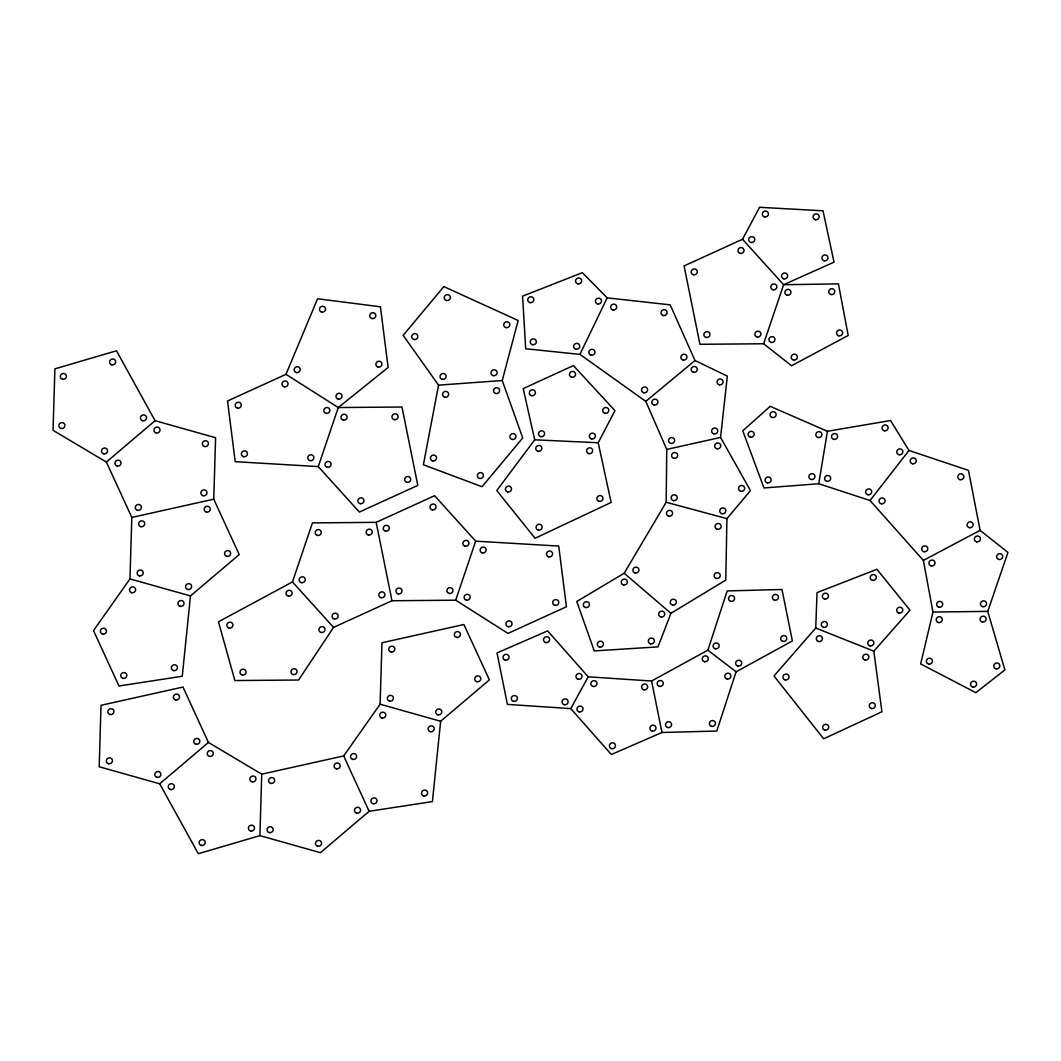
<?xml version="1.0" encoding="UTF-8"?>
<svg xmlns="http://www.w3.org/2000/svg" width="1061" height="1061" viewBox="0 0 1061 1061"><rect width="100%" height="100%" fill="white"/><g stroke="black" fill="none" stroke-linecap="round" stroke-linejoin="round"><path stroke-width="1.5" d="M666.189 502.251L666.759 449.413L645.804 401.376L579.943 354.387L525.699 348.764L522.582 296.152L582.37 272.677L607.171 297.862L670.181 304.852L694.982 360.528L727.329 376.125L720.565 437.437L750.459 490.593L726.931 518.63L725.79 580.075L670.91 613.311L657.979 646.892L594.266 650.91L576.773 601.494L624.173 573.258L666.189 502.251L726.931 518.63M129.959 578.895L131.816 517.436L106.352 462.052L53.05 430.315L54.907 368.857L116.485 350.793L155.078 420.686L215.608 437.729L213.752 499.187L239.216 554.571L190.489 595.937L182.253 676.255L118.978 685.99L93.514 630.605L129.959 578.895L190.489 595.937M259.892 835.63L261.735 774.172L208.433 742.435L182.969 687.051L101.034 705.3L99.177 766.758L159.707 783.8L198.301 853.707L259.892 835.63L320.409 852.673L369.135 811.307L432.411 801.585L440.647 721.268L489.373 679.902L463.909 624.518L381.973 642.754L380.117 704.212L343.684 755.936L261.735 774.172M815.723 628.019L817.05 592.608L876.903 569.293L910.006 610.181L873.826 651.162L881.93 711.785L823.654 738.801L774 675.976L815.723 628.019L873.826 651.162M818.747 483.736L827.421 431.283L890.564 420.527L908.985 450.474L968.468 470.394L980.099 530.354L1007.95 552.41L987.751 611.388L1004.873 669.929L975.855 692.674L920.656 663.961L932.964 612.051L923.362 560.407L870.033 500.5L818.747 483.736L763.986 487.967L742.766 430.819L770.206 406.31L827.421 431.283M438.551 385.143L423.392 464.771L482.039 486.707L522.728 437.954L502.251 380.528L518.166 320.488L443.843 286.603L403.153 335.356L438.551 385.143L502.251 380.528M707.873 650.168L727.183 590.937L781.984 589.492L792.381 640.963L736.082 671.812L716.785 731.042L661.984 732.488L611.335 754.517L570.791 708.602L507.41 704.398L497.012 652.926L547.648 630.897L588.192 676.812L651.573 681.016L707.873 650.168L736.082 671.812M318.273 466.588L338.26 407.543L388.127 367.477L380.422 306.788L317.584 298.764L285.966 374.334L227.531 400.992L235.224 461.681L318.273 466.588L359.374 512.052L417.809 485.394L401.973 407.013L338.26 407.543L285.966 374.334M292.451 581.932L312.438 522.887L376.151 522.357L434.586 495.699L475.673 541.15L558.723 546.07L566.428 606.746L507.994 633.404L455.7 600.194L391.986 600.738L333.552 627.396L298.592 680.021L234.879 680.552L218.46 621.812L292.451 581.932L333.552 627.396M455.7 600.194L475.673 541.15M763.641 343.764L783.615 284.719L834.026 262.147L823.018 210.807L759.57 207.293L742.528 239.269L684.093 265.926L699.928 344.295L763.641 343.764L791.572 365.727L848.203 335.475L838.415 283.871L783.615 284.719L742.528 239.269M579.943 354.387L607.171 297.862M598.205 442.755L614.956 410.66L573.404 365.581L523.206 388.591L534.704 439.811L496.787 490.567L535.062 538.285L611.123 502.437L598.205 442.755L534.704 439.811M570.791 708.602L588.192 676.812M870.033 500.5L908.985 450.474M106.352 462.052L155.078 420.686M159.707 783.8L208.433 742.435M645.804 401.376L694.982 360.528M923.362 560.407L980.099 530.354M131.816 517.436L213.752 499.187M666.759 449.413L720.565 437.437M932.964 612.051L987.751 611.388M380.117 704.212L440.647 721.268M624.173 573.258L670.91 613.311M343.684 755.936L369.135 811.307M651.573 681.016L661.984 732.488M376.151 522.357L391.986 600.738M824.238 260.781A3.077 2.931 -23 0 0 827.859 256.934A3.077 2.931 -23 0 0 822.699 255.953A3.077 2.931 -23 0 0 824.238 260.781M815.432 219.72A3.077 2.931 -23 0 0 819.052 215.86A3.077 2.931 -23 0 0 813.893 214.879A3.077 2.931 -23 0 0 815.432 219.72M764.663 216.908A3.077 2.931 -23 0 0 768.297 213.049A3.077 2.931 -23 0 0 763.138 212.067A3.077 2.931 -23 0 0 764.663 216.908M751.029 242.478A3.077 2.931 -23 0 0 754.663 238.619A3.077 2.931 -23 0 0 749.504 237.651A3.077 2.931 -23 0 0 751.029 242.478M783.907 278.844A3.077 2.931 -23 0 0 787.527 274.985A3.077 2.931 -23 0 0 782.368 274.003A3.077 2.931 -23 0 0 783.907 278.844M773.151 289.786A3.077 2.931 -23 0 0 776.771 285.939A3.077 2.931 -23 0 0 771.612 284.958A3.077 2.931 -23 0 0 773.151 289.786M740.273 253.42A3.077 2.931 -23 0 0 743.894 249.574A3.077 2.931 -23 0 0 738.735 248.592A3.077 2.931 -23 0 0 740.273 253.42M693.523 274.759A3.077 2.931 -23 0 0 697.157 270.9A3.077 2.931 -23 0 0 691.997 269.918A3.077 2.931 -23 0 0 693.523 274.759M706.188 337.451A3.077 2.931 -23 0 0 709.822 333.605A3.077 2.931 -23 0 0 704.663 332.623A3.077 2.931 -23 0 0 706.188 337.451M757.169 337.027A3.077 2.931 -23 0 0 760.79 333.167A3.077 2.931 -23 0 0 755.631 332.199A3.077 2.931 -23 0 0 757.169 337.027M793.575 360.011A3.077 2.931 -23 0 0 797.209 356.164A3.077 2.931 -23 0 0 792.05 355.183A3.077 2.931 -23 0 0 793.575 360.011M838.88 335.82A3.077 2.931 -23 0 0 842.514 331.96A3.077 2.931 -23 0 0 837.354 330.979A3.077 2.931 -23 0 0 838.88 335.82M831.055 294.534A3.077 2.931 -23 0 0 834.675 290.674A3.077 2.931 -23 0 0 829.516 289.706A3.077 2.931 -23 0 0 831.055 294.534M787.209 295.21A3.077 2.931 -23 0 0 790.843 291.364A3.077 2.931 -23 0 0 785.684 290.382A3.077 2.931 -23 0 0 787.209 295.21M771.228 342.451A3.077 2.931 -23 0 0 774.862 338.592A3.077 2.931 -23 0 0 769.702 337.623A3.077 2.931 -23 0 0 771.228 342.451M772.395 417.543A3.077 2.931 -23 0 0 776.015 413.684A3.077 2.931 -23 0 0 770.856 412.716A3.077 2.931 -23 0 0 772.395 417.543M750.432 437.159A3.077 2.931 -23 0 0 754.066 433.299A3.077 2.931 -23 0 0 748.907 432.331A3.077 2.931 -23 0 0 750.432 437.159M767.408 482.874A3.077 2.931 -23 0 0 771.042 479.015A3.077 2.931 -23 0 0 765.883 478.034A3.077 2.931 -23 0 0 767.408 482.874M811.227 479.492A3.077 2.931 -23 0 0 814.848 475.633A3.077 2.931 -23 0 0 809.689 474.665A3.077 2.931 -23 0 0 811.227 479.492M818.164 437.53A3.077 2.931 -23 0 0 821.798 433.67A3.077 2.931 -23 0 0 816.638 432.689A3.077 2.931 -23 0 0 818.164 437.53M938.958 607.21A3.077 2.931 -23 0 0 942.592 603.351A3.077 2.931 -23 0 0 937.433 602.369A3.077 2.931 -23 0 0 938.958 607.21M982.791 606.68A3.077 2.931 -23 0 0 986.425 602.82A3.077 2.931 -23 0 0 981.266 601.839A3.077 2.931 -23 0 0 982.791 606.68M998.945 559.479A3.077 2.931 -23 0 0 1002.579 555.632A3.077 2.931 -23 0 0 997.42 554.651A3.077 2.931 -23 0 0 998.945 559.479M976.664 541.839A3.077 2.931 -23 0 0 980.298 537.993A3.077 2.931 -23 0 0 975.139 537.012A3.077 2.931 -23 0 0 976.664 541.839M931.279 565.884A3.077 2.931 -23 0 0 934.9 562.038A3.077 2.931 -23 0 0 929.741 561.057A3.077 2.931 -23 0 0 931.279 565.884M928.707 664.067A3.077 2.931 -23 0 0 932.34 660.207A3.077 2.931 -23 0 0 927.181 659.239A3.077 2.931 -23 0 0 928.707 664.067M972.871 687.037A3.077 2.931 -23 0 0 976.491 683.178A3.077 2.931 -23 0 0 971.332 682.196A3.077 2.931 -23 0 0 972.871 687.037M996.08 668.841A3.077 2.931 -23 0 0 999.714 664.982A3.077 2.931 -23 0 0 994.555 664.014A3.077 2.931 -23 0 0 996.08 668.841M982.393 622.011A3.077 2.931 -23 0 0 986.014 618.152A3.077 2.931 -23 0 0 980.855 617.184A3.077 2.931 -23 0 0 982.393 622.011M938.561 622.542A3.077 2.931 -23 0 0 942.181 618.682A3.077 2.931 -23 0 0 937.022 617.714A3.077 2.931 -23 0 0 938.561 622.542M826.93 481.349A3.077 2.931 -23 0 0 830.551 477.49A3.077 2.931 -23 0 0 825.392 476.522A3.077 2.931 -23 0 0 826.93 481.349M867.951 494.758A3.077 2.931 -23 0 0 871.585 490.898A3.077 2.931 -23 0 0 866.426 489.93A3.077 2.931 -23 0 0 867.951 494.758M899.118 454.731A3.077 2.931 -23 0 0 902.752 450.885A3.077 2.931 -23 0 0 897.593 449.904A3.077 2.931 -23 0 0 899.118 454.731M884.383 430.779A3.077 2.931 -23 0 0 888.004 426.933A3.077 2.931 -23 0 0 882.845 425.952A3.077 2.931 -23 0 0 884.383 430.779M833.866 439.387A3.077 2.931 -23 0 0 837.5 435.527A3.077 2.931 -23 0 0 832.341 434.546A3.077 2.931 -23 0 0 833.866 439.387M924.025 551.707A3.077 2.931 -23 0 0 927.659 547.861A3.077 2.931 -23 0 0 922.5 546.879A3.077 2.931 -23 0 0 924.025 551.707M969.422 527.662A3.077 2.931 -23 0 0 973.043 523.816A3.077 2.931 -23 0 0 967.884 522.834A3.077 2.931 -23 0 0 969.422 527.662M960.112 479.691A3.077 2.931 -23 0 0 963.746 475.845A3.077 2.931 -23 0 0 958.587 474.864A3.077 2.931 -23 0 0 960.112 479.691M912.526 463.763A3.077 2.931 -23 0 0 916.16 459.904A3.077 2.931 -23 0 0 911.001 458.922A3.077 2.931 -23 0 0 912.526 463.763M881.359 503.776A3.077 2.931 -23 0 0 884.993 499.93A3.077 2.931 -23 0 0 879.834 498.949A3.077 2.931 -23 0 0 881.359 503.776M605.049 413.313A3.077 2.931 -23 0 0 608.669 409.466A3.077 2.931 -23 0 0 603.51 408.485A3.077 2.931 -23 0 0 605.049 413.313M571.813 377.265A3.077 2.931 -23 0 0 575.433 373.406A3.077 2.931 -23 0 0 570.274 372.424A3.077 2.931 -23 0 0 571.813 377.265M531.641 395.673A3.077 2.931 -23 0 0 535.274 391.814A3.077 2.931 -23 0 0 530.115 390.833A3.077 2.931 -23 0 0 531.641 395.673M540.845 436.641A3.077 2.931 -23 0 0 544.465 432.795A3.077 2.931 -23 0 0 539.306 431.814A3.077 2.931 -23 0 0 540.845 436.641M591.653 439.002A3.077 2.931 -23 0 0 595.274 435.143A3.077 2.931 -23 0 0 590.115 434.174A3.077 2.931 -23 0 0 591.653 439.002M538.378 530.076A3.077 2.931 -23 0 0 542.012 526.229A3.077 2.931 -23 0 0 536.853 525.248A3.077 2.931 -23 0 0 538.378 530.076M599.24 501.402A3.077 2.931 -23 0 0 602.86 497.543A3.077 2.931 -23 0 0 597.701 496.561A3.077 2.931 -23 0 0 599.24 501.402M588.908 453.657A3.077 2.931 -23 0 0 592.529 449.811A3.077 2.931 -23 0 0 587.37 448.83A3.077 2.931 -23 0 0 588.908 453.657M538.099 451.296A3.077 2.931 -23 0 0 541.72 447.45A3.077 2.931 -23 0 0 536.561 446.469A3.077 2.931 -23 0 0 538.099 451.296M507.768 491.906A3.077 2.931 -23 0 0 511.389 488.047A3.077 2.931 -23 0 0 506.23 487.065A3.077 2.931 -23 0 0 507.768 491.906M872.553 580.38A3.077 2.931 -23 0 0 876.187 576.521A3.077 2.931 -23 0 0 871.028 575.553A3.077 2.931 -23 0 0 872.553 580.38M824.676 599.041A3.077 2.931 -23 0 0 828.309 595.181A3.077 2.931 -23 0 0 823.15 594.2A3.077 2.931 -23 0 0 824.676 599.041M823.615 627.369A3.077 2.931 -23 0 0 827.248 623.51A3.077 2.931 -23 0 0 822.089 622.528A3.077 2.931 -23 0 0 823.615 627.369M870.1 645.884A3.077 2.931 -23 0 0 873.733 642.024A3.077 2.931 -23 0 0 868.561 641.043A3.077 2.931 -23 0 0 870.1 645.884M899.038 613.086A3.077 2.931 -23 0 0 902.672 609.239A3.077 2.931 -23 0 0 897.513 608.258A3.077 2.931 -23 0 0 899.038 613.086M785.273 679.902A3.077 2.931 -23 0 0 788.893 676.056A3.077 2.931 -23 0 0 783.734 675.075A3.077 2.931 -23 0 0 785.273 679.902M824.994 730.167A3.077 2.931 -23 0 0 828.614 726.308A3.077 2.931 -23 0 0 823.455 725.326A3.077 2.931 -23 0 0 824.994 730.167M871.611 708.549A3.077 2.931 -23 0 0 875.232 704.703A3.077 2.931 -23 0 0 870.073 703.722A3.077 2.931 -23 0 0 871.611 708.549M865.126 660.061A3.077 2.931 -23 0 0 868.747 656.202A3.077 2.931 -23 0 0 863.588 655.221A3.077 2.931 -23 0 0 865.126 660.061M818.641 641.547A3.077 2.931 -23 0 0 822.275 637.688A3.077 2.931 -23 0 0 817.116 636.706A3.077 2.931 -23 0 0 818.641 641.547M585.685 607.529A3.077 2.931 -23 0 0 589.306 603.682A3.077 2.931 -23 0 0 584.147 602.701A3.077 2.931 -23 0 0 585.685 607.529M599.677 647.064A3.077 2.931 -23 0 0 603.298 643.205A3.077 2.931 -23 0 0 598.139 642.223A3.077 2.931 -23 0 0 599.677 647.064M650.645 643.855A3.077 2.931 -23 0 0 654.279 639.995A3.077 2.931 -23 0 0 649.12 639.014A3.077 2.931 -23 0 0 650.645 643.855M660.99 616.971A3.077 2.931 -23 0 0 664.624 613.125A3.077 2.931 -23 0 0 659.465 612.144A3.077 2.931 -23 0 0 660.99 616.971M623.603 584.929A3.077 2.931 -23 0 0 627.223 581.083A3.077 2.931 -23 0 0 622.064 580.102A3.077 2.931 -23 0 0 623.603 584.929M597.754 303.976A3.077 2.931 -23 0 0 601.375 300.13A3.077 2.931 -23 0 0 596.216 299.149A3.077 2.931 -23 0 0 597.754 303.976M577.9 283.831A3.077 2.931 -23 0 0 581.534 279.971A3.077 2.931 -23 0 0 576.375 279.003A3.077 2.931 -23 0 0 577.9 283.831M530.076 302.61A3.077 2.931 -23 0 0 533.71 298.764A3.077 2.931 -23 0 0 528.55 297.783A3.077 2.931 -23 0 0 530.076 302.61M532.582 344.706A3.077 2.931 -23 0 0 536.203 340.846A3.077 2.931 -23 0 0 531.044 339.865A3.077 2.931 -23 0 0 532.582 344.706M575.964 349.202A3.077 2.931 -23 0 0 579.598 345.342A3.077 2.931 -23 0 0 574.439 344.361A3.077 2.931 -23 0 0 575.964 349.202M635.194 573.006A3.077 2.931 -23 0 0 638.828 569.147A3.077 2.931 -23 0 0 633.669 568.165A3.077 2.931 -23 0 0 635.194 573.006M672.594 605.049A3.077 2.931 -23 0 0 676.215 601.189A3.077 2.931 -23 0 0 671.056 600.208A3.077 2.931 -23 0 0 672.594 605.049M716.493 578.457A3.077 2.931 -23 0 0 720.127 574.598A3.077 2.931 -23 0 0 714.968 573.63A3.077 2.931 -23 0 0 716.493 578.457M717.408 529.306A3.077 2.931 -23 0 0 721.029 525.447A3.077 2.931 -23 0 0 715.87 524.466A3.077 2.931 -23 0 0 717.408 529.306M668.801 516.19A3.077 2.931 -23 0 0 672.435 512.344A3.077 2.931 -23 0 0 667.276 511.362A3.077 2.931 -23 0 0 668.801 516.19M643.868 392.756A3.077 2.931 -23 0 0 647.489 388.91A3.077 2.931 -23 0 0 642.329 387.928A3.077 2.931 -23 0 0 643.868 392.756M683.218 360.077A3.077 2.931 -23 0 0 686.838 356.217A3.077 2.931 -23 0 0 681.679 355.249A3.077 2.931 -23 0 0 683.218 360.077M663.377 315.541A3.077 2.931 -23 0 0 666.998 311.682A3.077 2.931 -23 0 0 661.839 310.701A3.077 2.931 -23 0 0 663.377 315.541M612.966 309.945A3.077 2.931 -23 0 0 616.6 306.099A3.077 2.931 -23 0 0 611.441 305.117A3.077 2.931 -23 0 0 612.966 309.945M591.176 355.17A3.077 2.931 -23 0 0 594.81 351.31A3.077 2.931 -23 0 0 589.651 350.329A3.077 2.931 -23 0 0 591.176 355.17M673.483 500.62A3.077 2.931 -23 0 0 677.104 496.773A3.077 2.931 -23 0 0 671.945 495.792A3.077 2.931 -23 0 0 673.483 500.62M722.077 513.736A3.077 2.931 -23 0 0 725.711 509.877A3.077 2.931 -23 0 0 720.552 508.895A3.077 2.931 -23 0 0 722.077 513.736M740.896 491.309A3.077 2.931 -23 0 0 744.53 487.45A3.077 2.931 -23 0 0 739.371 486.482A3.077 2.931 -23 0 0 740.896 491.309M716.997 448.776A3.077 2.931 -23 0 0 720.618 444.93A3.077 2.931 -23 0 0 715.459 443.949A3.077 2.931 -23 0 0 716.997 448.776M673.947 458.365A3.077 2.931 -23 0 0 677.568 454.506A3.077 2.931 -23 0 0 672.409 453.524A3.077 2.931 -23 0 0 673.947 458.365M670.923 443.432A3.077 2.931 -23 0 0 674.544 439.572A3.077 2.931 -23 0 0 669.385 438.591A3.077 2.931 -23 0 0 670.923 443.432M713.973 433.843A3.077 2.931 -23 0 0 717.607 429.984A3.077 2.931 -23 0 0 712.435 429.015A3.077 2.931 -23 0 0 713.973 433.843M719.385 384.785A3.077 2.931 -23 0 0 723.005 380.939A3.077 2.931 -23 0 0 717.846 379.957A3.077 2.931 -23 0 0 719.385 384.785M693.509 372.318A3.077 2.931 -23 0 0 697.13 368.459A3.077 2.931 -23 0 0 691.971 367.477A3.077 2.931 -23 0 0 693.509 372.318M654.16 404.997A3.077 2.931 -23 0 0 657.793 401.138A3.077 2.931 -23 0 0 652.634 400.169A3.077 2.931 -23 0 0 654.16 404.997M545.871 642.555A3.077 2.931 -23 0 0 549.492 638.709A3.077 2.931 -23 0 0 544.333 637.727A3.077 2.931 -23 0 0 545.871 642.555M505.354 660.181A3.077 2.931 -23 0 0 508.975 656.335A3.077 2.931 -23 0 0 503.816 655.353A3.077 2.931 -23 0 0 505.354 660.181M513.67 701.361A3.077 2.931 -23 0 0 517.291 697.515A3.077 2.931 -23 0 0 512.131 696.533A3.077 2.931 -23 0 0 513.67 701.361M564.372 704.729A3.077 2.931 -23 0 0 568.006 700.87A3.077 2.931 -23 0 0 562.847 699.889A3.077 2.931 -23 0 0 564.372 704.729M578.298 679.292A3.077 2.931 -23 0 0 581.932 675.433A3.077 2.931 -23 0 0 576.773 674.464A3.077 2.931 -23 0 0 578.298 679.292M659.531 686.374A3.077 2.931 -23 0 0 663.165 682.515A3.077 2.931 -23 0 0 658.006 681.533A3.077 2.931 -23 0 0 659.531 686.374M667.86 727.554A3.077 2.931 -23 0 0 671.48 723.695A3.077 2.931 -23 0 0 666.321 722.713A3.077 2.931 -23 0 0 667.86 727.554M711.706 726.4A3.077 2.931 -23 0 0 715.326 722.541A3.077 2.931 -23 0 0 710.167 721.56A3.077 2.931 -23 0 0 711.706 726.4M727.143 679A3.077 2.931 -23 0 0 730.764 675.154A3.077 2.931 -23 0 0 725.605 674.173A3.077 2.931 -23 0 0 727.143 679M704.584 661.693A3.077 2.931 -23 0 0 708.204 657.847A3.077 2.931 -23 0 0 703.045 656.865A3.077 2.931 -23 0 0 704.584 661.693M593.218 686.48A3.077 2.931 -23 0 0 596.839 682.634A3.077 2.931 -23 0 0 591.68 681.653A3.077 2.931 -23 0 0 593.218 686.48M579.293 711.918A3.077 2.931 -23 0 0 582.913 708.058A3.077 2.931 -23 0 0 577.754 707.09A3.077 2.931 -23 0 0 579.293 711.918M611.72 748.655A3.077 2.931 -23 0 0 615.353 744.795A3.077 2.931 -23 0 0 610.194 743.814A3.077 2.931 -23 0 0 611.72 748.655M652.236 731.029A3.077 2.931 -23 0 0 655.87 727.17A3.077 2.931 -23 0 0 650.711 726.188A3.077 2.931 -23 0 0 652.236 731.029M643.921 689.849A3.077 2.931 -23 0 0 647.542 685.99A3.077 2.931 -23 0 0 642.382 685.021A3.077 2.931 -23 0 0 643.921 689.849M774.702 600.221A3.077 2.931 -23 0 0 778.336 596.375A3.077 2.931 -23 0 0 773.177 595.393A3.077 2.931 -23 0 0 774.702 600.221M730.857 601.375A3.077 2.931 -23 0 0 734.491 597.529A3.077 2.931 -23 0 0 729.331 596.547A3.077 2.931 -23 0 0 730.857 601.375M715.419 648.762A3.077 2.931 -23 0 0 719.053 644.916A3.077 2.931 -23 0 0 713.894 643.934A3.077 2.931 -23 0 0 715.419 648.762M737.992 666.083A3.077 2.931 -23 0 0 741.612 662.223A3.077 2.931 -23 0 0 736.453 661.242A3.077 2.931 -23 0 0 737.992 666.083M783.031 641.401A3.077 2.931 -23 0 0 786.652 637.542A3.077 2.931 -23 0 0 781.493 636.573A3.077 2.931 -23 0 0 783.031 641.401M477.039 681.719A3.077 2.931 -23 0 0 480.673 677.86A3.077 2.931 -23 0 0 475.514 676.891A3.077 2.931 -23 0 0 477.039 681.719M456.681 637.422A3.077 2.931 -23 0 0 460.302 633.563A3.077 2.931 -23 0 0 455.142 632.581A3.077 2.931 -23 0 0 456.681 637.422M391.124 652.011A3.077 2.931 -23 0 0 394.745 648.152A3.077 2.931 -23 0 0 389.586 647.17A3.077 2.931 -23 0 0 391.124 652.011M389.639 701.175A3.077 2.931 -23 0 0 393.273 697.316A3.077 2.931 -23 0 0 388.114 696.348A3.077 2.931 -23 0 0 389.639 701.175M438.06 714.809A3.077 2.931 -23 0 0 441.694 710.963A3.077 2.931 -23 0 0 436.535 709.981A3.077 2.931 -23 0 0 438.06 714.809M423.87 795.936A3.077 2.931 -23 0 0 427.503 792.076A3.077 2.931 -23 0 0 422.344 791.108A3.077 2.931 -23 0 0 423.87 795.936M430.461 731.679A3.077 2.931 -23 0 0 434.095 727.819A3.077 2.931 -23 0 0 428.936 726.851A3.077 2.931 -23 0 0 430.461 731.679M382.04 718.045A3.077 2.931 -23 0 0 385.66 714.186A3.077 2.931 -23 0 0 380.501 713.204A3.077 2.931 -23 0 0 382.04 718.045M352.889 759.411A3.077 2.931 -23 0 0 356.509 755.565A3.077 2.931 -23 0 0 351.35 754.583A3.077 2.931 -23 0 0 352.889 759.411M373.26 803.721A3.077 2.931 -23 0 0 376.88 799.861A3.077 2.931 -23 0 0 371.721 798.88A3.077 2.931 -23 0 0 373.26 803.721M157.121 777.355A3.077 2.931 -23 0 0 160.755 773.496A3.077 2.931 -23 0 0 155.596 772.514A3.077 2.931 -23 0 0 157.121 777.355M196.099 744.252A3.077 2.931 -23 0 0 199.733 740.406A3.077 2.931 -23 0 0 194.574 739.424A3.077 2.931 -23 0 0 196.099 744.252M175.741 699.955A3.077 2.931 -23 0 0 179.362 696.096A3.077 2.931 -23 0 0 174.203 695.127A3.077 2.931 -23 0 0 175.741 699.955M110.185 714.544A3.077 2.931 -23 0 0 113.806 710.698A3.077 2.931 -23 0 0 108.646 709.716A3.077 2.931 -23 0 0 110.185 714.544M108.699 763.708A3.077 2.931 -23 0 0 112.333 759.862A3.077 2.931 -23 0 0 107.174 758.88A3.077 2.931 -23 0 0 108.699 763.708M317.823 846.227A3.077 2.931 -23 0 0 321.456 842.368A3.077 2.931 -23 0 0 316.297 841.4A3.077 2.931 -23 0 0 317.823 846.227M356.814 813.137A3.077 2.931 -23 0 0 360.435 809.278A3.077 2.931 -23 0 0 355.276 808.296A3.077 2.931 -23 0 0 356.814 813.137M336.443 768.827A3.077 2.931 -23 0 0 340.064 764.981A3.077 2.931 -23 0 0 334.905 764A3.077 2.931 -23 0 0 336.443 768.827M270.887 783.416A3.077 2.931 -23 0 0 274.52 779.57A3.077 2.931 -23 0 0 269.361 778.588A3.077 2.931 -23 0 0 270.887 783.416M269.401 832.593A3.077 2.931 -23 0 0 273.035 828.734A3.077 2.931 -23 0 0 267.876 827.752A3.077 2.931 -23 0 0 269.401 832.593M201.457 845.445A3.077 2.931 -23 0 0 205.091 841.585A3.077 2.931 -23 0 0 199.932 840.617A3.077 2.931 -23 0 0 201.457 845.445M250.728 830.988A3.077 2.931 -23 0 0 254.361 827.129A3.077 2.931 -23 0 0 249.202 826.161A3.077 2.931 -23 0 0 250.728 830.988M252.213 781.824A3.077 2.931 -23 0 0 255.847 777.965A3.077 2.931 -23 0 0 250.688 776.997A3.077 2.931 -23 0 0 252.213 781.824M209.574 756.427A3.077 2.931 -23 0 0 213.195 752.581A3.077 2.931 -23 0 0 208.036 751.599A3.077 2.931 -23 0 0 209.574 756.427M170.596 789.53A3.077 2.931 -23 0 0 174.216 785.67A3.077 2.931 -23 0 0 169.057 784.702A3.077 2.931 -23 0 0 170.596 789.53M317.518 535.42A3.077 2.931 -23 0 0 321.138 531.561A3.077 2.931 -23 0 0 315.979 530.593A3.077 2.931 -23 0 0 317.518 535.42M301.523 582.661A3.077 2.931 -23 0 0 305.157 578.802A3.077 2.931 -23 0 0 299.998 577.821A3.077 2.931 -23 0 0 301.523 582.661M334.401 619.014A3.077 2.931 -23 0 0 338.035 615.168A3.077 2.931 -23 0 0 332.875 614.186A3.077 2.931 -23 0 0 334.401 619.014M381.151 597.688A3.077 2.931 -23 0 0 384.785 593.842A3.077 2.931 -23 0 0 379.626 592.86A3.077 2.931 -23 0 0 381.151 597.688M368.485 534.996A3.077 2.931 -23 0 0 372.106 531.137A3.077 2.931 -23 0 0 366.947 530.155A3.077 2.931 -23 0 0 368.485 534.996M229.176 628.019A3.077 2.931 -23 0 0 232.81 624.16A3.077 2.931 -23 0 0 227.651 623.178A3.077 2.931 -23 0 0 229.176 628.019M242.319 675.008A3.077 2.931 -23 0 0 245.953 671.149A3.077 2.931 -23 0 0 240.794 670.181A3.077 2.931 -23 0 0 242.319 675.008M293.3 674.584A3.077 2.931 -23 0 0 296.921 670.724A3.077 2.931 -23 0 0 291.762 669.743A3.077 2.931 -23 0 0 293.3 674.584M321.258 632.475A3.077 2.931 -23 0 0 324.891 628.616A3.077 2.931 -23 0 0 319.732 627.648A3.077 2.931 -23 0 0 321.258 632.475M288.38 596.11A3.077 2.931 -23 0 0 292.014 592.263A3.077 2.931 -23 0 0 286.855 591.282A3.077 2.931 -23 0 0 288.38 596.11M432.331 509.864A3.077 2.931 -23 0 0 435.965 506.004A3.077 2.931 -23 0 0 430.806 505.023A3.077 2.931 -23 0 0 432.331 509.864M385.581 531.19A3.077 2.931 -23 0 0 389.215 527.33A3.077 2.931 -23 0 0 384.055 526.349A3.077 2.931 -23 0 0 385.581 531.19M398.246 593.881A3.077 2.931 -23 0 0 401.88 590.035A3.077 2.931 -23 0 0 396.721 589.054A3.077 2.931 -23 0 0 398.246 593.881M449.227 593.457A3.077 2.931 -23 0 0 452.848 589.611A3.077 2.931 -23 0 0 447.689 588.63A3.077 2.931 -23 0 0 449.227 593.457M465.209 546.216A3.077 2.931 -23 0 0 468.829 542.37A3.077 2.931 -23 0 0 463.67 541.389A3.077 2.931 -23 0 0 465.209 546.216M466.442 600.155A3.077 2.931 -23 0 0 470.063 596.309A3.077 2.931 -23 0 0 464.904 595.327A3.077 2.931 -23 0 0 466.442 600.155M508.272 626.719A3.077 2.931 -23 0 0 511.906 622.873A3.077 2.931 -23 0 0 506.747 621.892A3.077 2.931 -23 0 0 508.272 626.719M555.022 605.393A3.077 2.931 -23 0 0 558.656 601.547A3.077 2.931 -23 0 0 553.497 600.566A3.077 2.931 -23 0 0 555.022 605.393M548.869 556.853A3.077 2.931 -23 0 0 552.489 552.993A3.077 2.931 -23 0 0 547.33 552.012A3.077 2.931 -23 0 0 548.869 556.853M482.423 552.914A3.077 2.931 -23 0 0 486.057 549.067A3.077 2.931 -23 0 0 480.898 548.086A3.077 2.931 -23 0 0 482.423 552.914M479.691 478.458A3.077 2.931 -23 0 0 483.312 474.612A3.077 2.931 -23 0 0 478.153 473.63A3.077 2.931 -23 0 0 479.691 478.458M512.238 439.453A3.077 2.931 -23 0 0 515.871 435.607A3.077 2.931 -23 0 0 510.712 434.625A3.077 2.931 -23 0 0 512.238 439.453M495.858 393.525A3.077 2.931 -23 0 0 499.479 389.666A3.077 2.931 -23 0 0 494.32 388.697A3.077 2.931 -23 0 0 495.858 393.525M444.904 397.212A3.077 2.931 -23 0 0 448.524 393.366A3.077 2.931 -23 0 0 443.365 392.384A3.077 2.931 -23 0 0 444.904 397.212M432.769 460.912A3.077 2.931 -23 0 0 436.403 457.066A3.077 2.931 -23 0 0 431.243 456.084A3.077 2.931 -23 0 0 432.769 460.912M506.07 327.61A3.077 2.931 -23 0 0 509.704 323.751A3.077 2.931 -23 0 0 504.545 322.769A3.077 2.931 -23 0 0 506.07 327.61M446.615 300.502A3.077 2.931 -23 0 0 450.249 296.642A3.077 2.931 -23 0 0 445.089 295.661A3.077 2.931 -23 0 0 446.615 300.502M414.069 339.507A3.077 2.931 -23 0 0 417.689 335.647A3.077 2.931 -23 0 0 412.53 334.666A3.077 2.931 -23 0 0 414.069 339.507M442.384 379.334A3.077 2.931 -23 0 0 446.005 375.475A3.077 2.931 -23 0 0 440.845 374.506A3.077 2.931 -23 0 0 442.384 379.334M493.338 375.647A3.077 2.931 -23 0 0 496.959 371.788A3.077 2.931 -23 0 0 491.8 370.82A3.077 2.931 -23 0 0 493.338 375.647M187.903 589.492A3.077 2.931 -23 0 0 191.524 585.632A3.077 2.931 -23 0 0 186.365 584.651A3.077 2.931 -23 0 0 187.903 589.492M226.882 556.388A3.077 2.931 -23 0 0 230.516 552.542A3.077 2.931 -23 0 0 225.356 551.561A3.077 2.931 -23 0 0 226.882 556.388M206.51 512.092A3.077 2.931 -23 0 0 210.144 508.232A3.077 2.931 -23 0 0 204.985 507.264A3.077 2.931 -23 0 0 206.51 512.092M140.967 526.68A3.077 2.931 -23 0 0 144.588 522.821A3.077 2.931 -23 0 0 139.429 521.853A3.077 2.931 -23 0 0 140.967 526.68M139.482 575.844A3.077 2.931 -23 0 0 143.102 571.998A3.077 2.931 -23 0 0 137.943 571.017A3.077 2.931 -23 0 0 139.482 575.844M204.693 446.562A3.077 2.931 -23 0 0 208.314 442.716A3.077 2.931 -23 0 0 203.155 441.734A3.077 2.931 -23 0 0 204.693 446.562M156.272 432.928A3.077 2.931 -23 0 0 159.893 429.068A3.077 2.931 -23 0 0 154.734 428.1A3.077 2.931 -23 0 0 156.272 432.928M117.294 466.018A3.077 2.931 -23 0 0 120.914 462.172A3.077 2.931 -23 0 0 115.755 461.19A3.077 2.931 -23 0 0 117.294 466.018M137.651 510.328A3.077 2.931 -23 0 0 141.285 506.468A3.077 2.931 -23 0 0 136.126 505.487A3.077 2.931 -23 0 0 137.651 510.328M203.208 495.739A3.077 2.931 -23 0 0 206.842 491.88A3.077 2.931 -23 0 0 201.683 490.898A3.077 2.931 -23 0 0 203.208 495.739M102.718 634.08A3.077 2.931 -23 0 0 106.352 630.234A3.077 2.931 -23 0 0 101.193 629.253A3.077 2.931 -23 0 0 102.718 634.08M123.089 678.39A3.077 2.931 -23 0 0 126.723 674.531A3.077 2.931 -23 0 0 121.564 673.563A3.077 2.931 -23 0 0 123.089 678.39M173.712 670.605A3.077 2.931 -23 0 0 177.333 666.759A3.077 2.931 -23 0 0 172.174 665.777A3.077 2.931 -23 0 0 173.712 670.605M180.304 606.348A3.077 2.931 -23 0 0 183.924 602.502A3.077 2.931 -23 0 0 178.765 601.521A3.077 2.931 -23 0 0 180.304 606.348M131.882 592.714A3.077 2.931 -23 0 0 135.503 588.855A3.077 2.931 -23 0 0 130.344 587.887A3.077 2.931 -23 0 0 131.882 592.714M111.922 364.838A3.077 2.931 -23 0 0 115.556 360.979A3.077 2.931 -23 0 0 110.397 359.997A3.077 2.931 -23 0 0 111.922 364.838M62.665 379.294A3.077 2.931 -23 0 0 66.286 375.435A3.077 2.931 -23 0 0 61.127 374.453A3.077 2.931 -23 0 0 62.665 379.294M61.18 428.458A3.077 2.931 -23 0 0 64.801 424.599A3.077 2.931 -23 0 0 59.641 423.631A3.077 2.931 -23 0 0 61.18 428.458M103.819 453.843A3.077 2.931 -23 0 0 107.453 449.997A3.077 2.931 -23 0 0 102.294 449.015A3.077 2.931 -23 0 0 103.819 453.843M142.797 420.753A3.077 2.931 -23 0 0 146.431 416.893A3.077 2.931 -23 0 0 141.272 415.925A3.077 2.931 -23 0 0 142.797 420.753M326.125 413.379A3.077 2.931 -23 0 0 329.746 409.519A3.077 2.931 -23 0 0 324.586 408.551A3.077 2.931 -23 0 0 326.125 413.379M284.282 386.814A3.077 2.931 -23 0 0 287.916 382.955A3.077 2.931 -23 0 0 282.756 381.973A3.077 2.931 -23 0 0 284.282 386.814M237.531 408.14A3.077 2.931 -23 0 0 241.165 404.281A3.077 2.931 -23 0 0 236.006 403.299A3.077 2.931 -23 0 0 237.531 408.14M243.698 456.681A3.077 2.931 -23 0 0 247.319 452.835A3.077 2.931 -23 0 0 242.16 451.853A3.077 2.931 -23 0 0 243.698 456.681M310.13 460.62A3.077 2.931 -23 0 0 313.764 456.76A3.077 2.931 -23 0 0 308.605 455.779A3.077 2.931 -23 0 0 310.13 460.62M360.223 503.67A3.077 2.931 -23 0 0 363.857 499.824A3.077 2.931 -23 0 0 358.698 498.842A3.077 2.931 -23 0 0 360.223 503.67M406.973 482.344A3.077 2.931 -23 0 0 410.607 478.498A3.077 2.931 -23 0 0 405.448 477.516A3.077 2.931 -23 0 0 406.973 482.344M394.307 419.652A3.077 2.931 -23 0 0 397.941 415.793A3.077 2.931 -23 0 0 392.782 414.811A3.077 2.931 -23 0 0 394.307 419.652M343.34 420.076A3.077 2.931 -23 0 0 346.96 416.217A3.077 2.931 -23 0 0 341.801 415.249A3.077 2.931 -23 0 0 343.34 420.076M327.358 467.317A3.077 2.931 -23 0 0 330.979 463.458A3.077 2.931 -23 0 0 325.82 462.477A3.077 2.931 -23 0 0 327.358 467.317M378.22 367.066A3.077 2.931 -23 0 0 381.841 363.22A3.077 2.931 -23 0 0 376.682 362.239A3.077 2.931 -23 0 0 378.22 367.066M372.053 318.525A3.077 2.931 -23 0 0 375.687 314.666A3.077 2.931 -23 0 0 370.528 313.685A3.077 2.931 -23 0 0 372.053 318.525M321.788 312.106A3.077 2.931 -23 0 0 325.409 308.247A3.077 2.931 -23 0 0 320.25 307.279A3.077 2.931 -23 0 0 321.788 312.106M296.483 372.557A3.077 2.931 -23 0 0 300.117 368.711A3.077 2.931 -23 0 0 294.958 367.729A3.077 2.931 -23 0 0 296.483 372.557M338.326 399.122A3.077 2.931 -23 0 0 341.947 395.276A3.077 2.931 -23 0 0 336.788 394.294A3.077 2.931 -23 0 0 338.326 399.122"/></g></svg>
